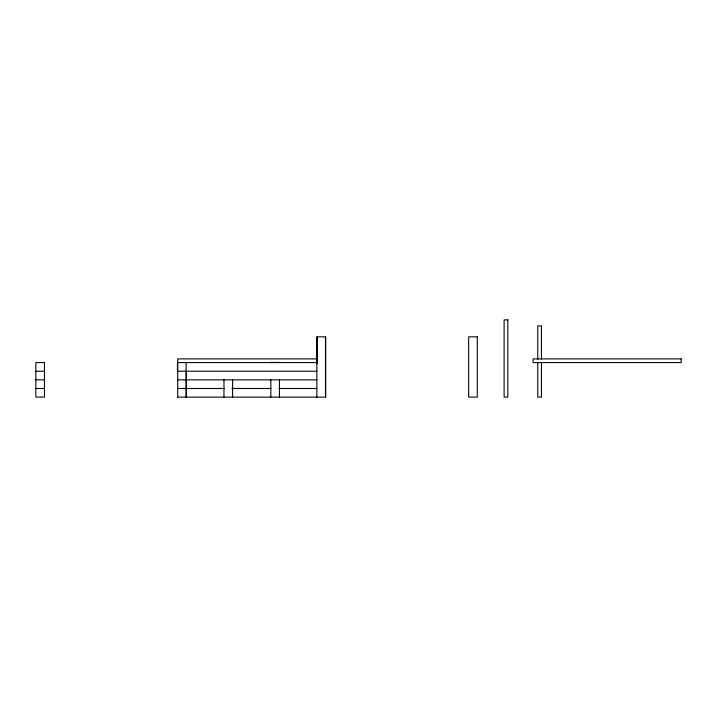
<?xml version="1.0" encoding="UTF-8"?>
<svg xmlns="http://www.w3.org/2000/svg" width="717" height="717" viewBox="0 0 717 717"><rect width="100%" height="100%" fill="white"/><g stroke="black" fill="none" stroke-linecap="round" stroke-linejoin="round"><path stroke-width="1.08" d="M316.815 358.885L177.717 358.885L177.717 397.119M270.596 362.417L279.236 362.417M317.084 362.587L177.475 362.587L177.475 371.218L316.851 371.218M35.85 371.218L44.481 371.218M35.85 379.849L44.481 379.849M177.717 379.849L316.851 379.849M35.85 388.489L44.481 388.489M177.717 388.489L224.107 388.489M231.923 388.489L271.035 388.489M278.859 388.489L316.851 388.489M177.475 397.119L325.715 397.119L325.715 336.838L316.851 336.838L316.851 397.119M541.452 359.28L541.452 325.894L537.759 325.894L537.759 359.28M541.452 362.623L541.452 397.119L537.759 397.119L537.759 362.623M325.482 336.838L325.482 397.119M317.084 336.838L317.084 363.627M279.469 379.84L279.469 397.119M270.829 379.84L270.829 397.119M232.595 379.84L232.595 397.119M223.964 379.84L223.964 397.119M186.348 371.218L186.348 397.119M186.115 362.587L186.115 397.119M507.815 319.881L504.114 319.881L504.114 397.119L507.815 397.119L507.815 319.881M477.289 336.838L468.658 336.838L468.658 397.119L477.289 397.119L477.289 336.838M681.15 358.885L533.143 358.885L533.143 362.587L681.15 362.587L681.15 358.885M44.481 362.587L35.85 362.587L35.85 397.119L44.481 397.119L44.481 362.587"/></g></svg>
